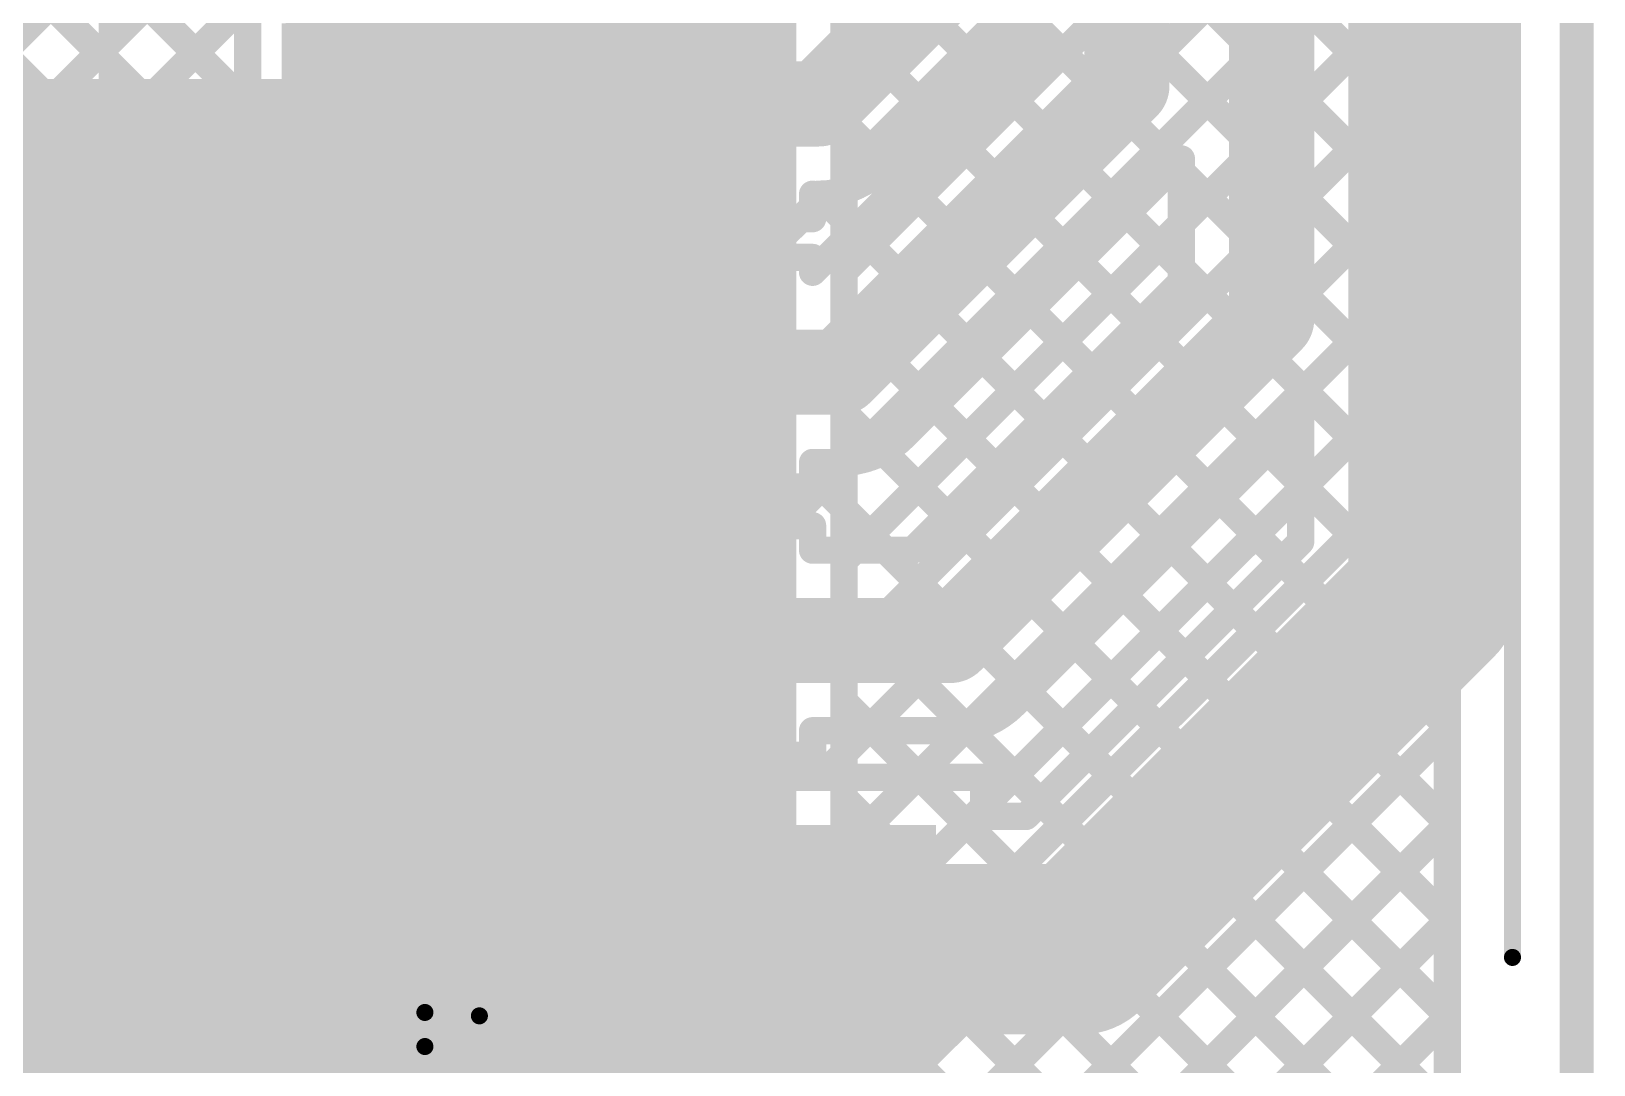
# Model space of a CAD drawing. Header units: millimetres. Extents: x 0.84 to 4.46, y 0.99 to 2.92.
# Drawn here: x 3.9965 to 4.455, y 1.2586 to 1.562 of the extents above; entities that cross this region are included whole.
import ezdxf

# ---------------------------------------------------------------- set-up
doc = ezdxf.new("R2010")
doc.units = ezdxf.units.MM
doc.header["$MEASUREMENT"] = 0
for name, color, linetype in [('BottomLayer', 5, 'Continuous'), ('Mechanical2', 216, 'Continuous'), ('TopLayer', 1, 'Continuous'), ('TopOverlay', 2, 'Continuous'), ('TopPaste', 8, 'Continuous'), ('TopSolder', 216, 'Continuous')]:
    doc.layers.add(name, color=color, linetype=linetype)

# ---------------------------------------------------------------- blocks, each defined once
blk = doc.blocks.new('ESP8285_1')
at = {"layer": 'TopOverlay', "const_width": 0.005}
blk.add_lwpolyline([(-0.16154, 1.61823), (-0.16154, -0.055)], dxfattribs=at)
blk = doc.blocks.new('0220164_162121_34')
at = {"layer": 'TopLayer'}
for points in [[(-0.61024, 0.04823), (-0.57087, 0.04823), (-0.61024, 0.18602), (-0.57087, 0.18602)], [(-0.5315, 0.04823), (-0.49213, 0.04823), (-0.5315, 0.18602), (-0.49213, 0.18602)], [(-0.45276, 0.04823), (-0.41339, 0.04823), (-0.45276, 0.18602), (-0.41339, 0.18602)], [(-0.37402, 0.04823), (-0.33465, 0.04823), (-0.37402, 0.18602), (-0.33465, 0.18602)]]:
    blk.add_solid(points, dxfattribs=at)
at = {"layer": 'TopOverlay'}
for points, const_width in [([(-0.621, 0.148, 1), (-0.631, 0.148, 1)], 0.005), ([(-0.63225, 0.148, 1), (-0.62975, 0.148, 1)], 0.0025), ([(-0.62225, 0.148, 1), (-0.61975, 0.148, 1)], 0.0025), ([(-0.62325, 0.132, 1), (-0.62075, 0.132, 1)], 0.0025), ([(-0.6061, -0.17115, 1), (-0.6036, -0.17115, 1)], 0.0025)]:
    blk.add_lwpolyline(points, format="xyb", close=True, dxfattribs=dict(at, const_width=const_width))
at = {"layer": 'TopOverlay', "const_width": 0.005}
for points in [[(-0.70866, 0.132), (-0.622, 0.132)], [(-0.60485, -0.17115), (0, -0.17115)]]:
    blk.add_lwpolyline(points, dxfattribs=at)
at = {"layer": 'TopPaste'}
for points in [[(-0.61024, 0.04823), (-0.57087, 0.04823), (-0.61024, 0.18602), (-0.57087, 0.18602)], [(-0.5315, 0.04823), (-0.49213, 0.04823), (-0.5315, 0.18602), (-0.49213, 0.18602)], [(-0.45276, 0.04823), (-0.41339, 0.04823), (-0.45276, 0.18602), (-0.41339, 0.18602)], [(-0.37402, 0.04823), (-0.33465, 0.04823), (-0.37402, 0.18602), (-0.33465, 0.18602)]]:
    blk.add_solid(points, dxfattribs=at)
at = {"layer": 'TopSolder'}
for points in [[(-0.61424, 0.04423), (-0.56687, 0.04423), (-0.61424, 0.19002), (-0.56687, 0.19002)], [(-0.5355, 0.04423), (-0.48813, 0.04423), (-0.5355, 0.19002), (-0.48813, 0.19002)], [(-0.45676, 0.04423), (-0.40939, 0.04423), (-0.45676, 0.19002), (-0.40939, 0.19002)], [(-0.37802, 0.04423), (-0.33065, 0.04423), (-0.37802, 0.19002), (-0.33065, 0.19002)]]:
    blk.add_solid(points, dxfattribs=at)

msp = doc.modelspace()

# ---------------------------------------------------------------- linework, layer by layer
at = {"layer": 'BottomLayer', "const_width": 0.008}
for points in [[(4.412, 1.13043), (4.412, 2.66057)], [(4.235, 1.191), (4.235, 1.97453)], [(4.235, 1.73298), (4.412, 1.55598)], [(4.235, 1.54799), (4.412, 1.72499)], [(4.235, 1.7047), (4.412, 1.5277)], [(4.235, 1.51971), (4.412, 1.69671)], [(4.235, 1.67641), (4.412, 1.49941)], [(4.235, 1.49142), (4.412, 1.66842)], [(4.235, 1.64813), (4.412, 1.47113)], [(4.235, 1.46314), (4.412, 1.64014)], [(4.235, 1.61984), (4.412, 1.44284)], [(4.235, 1.43485), (4.412, 1.61185)], [(4.235, 1.59156), (4.412, 1.41456)], [(4.235, 1.40657), (4.412, 1.58357)], [(4.235, 1.56328), (4.412, 1.38628)], [(4.235, 1.37829), (4.412, 1.55529)], [(4.235, 1.53499), (4.412, 1.35799)], [(4.235, 1.35), (4.412, 1.527)], [(4.235, 1.50671), (4.412, 1.32971)], [(4.235, 1.32172), (4.412, 1.49872)], [(4.235, 1.47842), (4.412, 1.30142)], [(4.235, 1.29343), (4.412, 1.47043)], [(4.235, 1.45014), (4.412, 1.27314)], [(4.235, 1.26515), (4.412, 1.44215)], [(4.235, 1.42185), (4.412, 1.24485)], [(4.235, 1.23686), (4.412, 1.41386)], [(4.235, 1.39357), (4.412, 1.21657)], [(4.235, 1.20858), (4.412, 1.38558)], [(4.235, 1.36529), (4.412, 1.18829)], [(4.236, 1.1813), (4.412, 1.3573)], [(4.235, 1.337), (4.412, 1.16)], [(4.236, 1.15301), (4.412, 1.32901)], [(4.235, 1.30872), (4.412, 1.13172)], [(4.236, 1.12473), (4.412, 1.30073)], [(4.235, 1.28043), (4.37696, 1.13847)], [(4.236, 1.09644), (4.412, 1.27244)]]:
    msp.add_lwpolyline(points, dxfattribs=at)
at = {"layer": 'BottomLayer', "const_width": 0.004}
for points in [[(4.233, 1.56328, 1), (4.237, 1.56328, 1)], [(4.41, 1.55598, 1), (4.414, 1.55598, 1)], [(4.41, 1.55529, 1), (4.414, 1.55529, 1)], [(4.233, 1.54799, 1), (4.237, 1.54799, 1)], [(4.233, 1.53499, 1), (4.237, 1.53499, 1)], [(4.41, 1.5277, 1), (4.414, 1.5277, 1)], [(4.41, 1.527, 1), (4.414, 1.527, 1)], [(4.233, 1.51971, 1), (4.237, 1.51971, 1)], [(4.233, 1.50671, 1), (4.237, 1.50671, 1)], [(4.41, 1.49941, 1), (4.414, 1.49941, 1)], [(4.41, 1.49872, 1), (4.414, 1.49872, 1)], [(4.233, 1.49142, 1), (4.237, 1.49142, 1)], [(4.233, 1.47842, 1), (4.237, 1.47842, 1)], [(4.41, 1.47113, 1), (4.414, 1.47113, 1)], [(4.41, 1.47043, 1), (4.414, 1.47043, 1)], [(4.233, 1.46314, 1), (4.237, 1.46314, 1)], [(4.233, 1.45014, 1), (4.237, 1.45014, 1)], [(4.41, 1.44284, 1), (4.414, 1.44284, 1)], [(4.41, 1.44215, 1), (4.414, 1.44215, 1)], [(4.233, 1.43485, 1), (4.237, 1.43485, 1)], [(4.233, 1.42185, 1), (4.237, 1.42185, 1)], [(4.41, 1.41456, 1), (4.414, 1.41456, 1)], [(4.41, 1.41386, 1), (4.414, 1.41386, 1)], [(4.233, 1.40657, 1), (4.237, 1.40657, 1)], [(4.233, 1.39357, 1), (4.237, 1.39357, 1)], [(4.41, 1.38628, 1), (4.414, 1.38628, 1)], [(4.41, 1.38558, 1), (4.414, 1.38558, 1)], [(4.233, 1.37829, 1), (4.237, 1.37829, 1)], [(4.233, 1.36529, 1), (4.237, 1.36529, 1)], [(4.41, 1.35799, 1), (4.414, 1.35799, 1)], [(4.41, 1.3573, 1), (4.414, 1.3573, 1)], [(4.233, 1.35, 1), (4.237, 1.35, 1)], [(4.233, 1.337, 1), (4.237, 1.337, 1)], [(4.41, 1.32971, 1), (4.414, 1.32971, 1)], [(4.41, 1.32901, 1), (4.414, 1.32901, 1)], [(4.233, 1.32172, 1), (4.237, 1.32172, 1)], [(4.233, 1.30872, 1), (4.237, 1.30872, 1)], [(4.41, 1.30142, 1), (4.414, 1.30142, 1)], [(4.41, 1.30073, 1), (4.414, 1.30073, 1)], [(4.233, 1.29343, 1), (4.237, 1.29343, 1)], [(4.233, 1.28043, 1), (4.237, 1.28043, 1)], [(4.41, 1.27314, 1), (4.414, 1.27314, 1)], [(4.41, 1.27244, 1), (4.414, 1.27244, 1)], [(4.233, 1.26515, 1), (4.237, 1.26515, 1)]]:
    msp.add_lwpolyline(points, format="xyb", close=True, dxfattribs=at)
at = {"layer": 'BottomLayer'}
for points in [[(4.07119, 1.036), (4.221, 1.036), (4.07119, 1.96053), (4.221, 1.96053)], [(3.749, 1.086), (4.145, 1.086), (3.749, 1.548), (4.145, 1.548)]]:
    msp.add_solid(points, dxfattribs=at)
at = {"layer": 'Mechanical2', "const_width": 0.01}
msp.add_lwpolyline([(4.45, 2.795), (4.45, 0.995)], dxfattribs=at)
at = {"layer": 'TopLayer'}
for points, const_width in [([(4.408, 1.396), (4.408, 2.375)], 0.05), ([(4.3605, 1.4775), (4.3605, 2.3215)], 0.025), ([(4.318, 1.546), (4.318, 2.249)], 0.025), ([(3.83558, 1.73642), (4.05998, 1.51203)], 0.008), ([(3.82144, 1.72228), (4.05998, 1.48374)], 0.008), ([(3.80729, 1.70814), (4.05998, 1.45546)], 0.008), ([(3.79315, 1.694), (4.02015, 1.467)], 0.008), ([(4.22767, 1.54067), (4.283, 1.596)], 0.025), ([(3.89945, 1.467), (4.00962, 1.57717)], 0.008), ([(3.92773, 1.467), (4.03816, 1.57743)], 0.008), ([(4.02525, 1.57503), (4.05998, 1.54031)], 0.008), ([(4.05998, 1.50698), (4.05998, 1.57435)], 0.008), ([(3.95602, 1.467), (4.05998, 1.57096)], 0.008), ([(4.24644, 1.52196), (4.2915, 1.56702)], 0.008), ([(4.2915, 1.55698), (4.2915, 1.56702)], 0.008), ([(4.22577, 1.49125), (4.2915, 1.55698)], 0.008), ([(4.23393, 1.46193), (4.318, 1.546)], 0.025), ([(4.27552, 1.55104), (4.28054, 1.54602)], 0.008), ([(4.14287, 1.54067), (4.22767, 1.54067)], 0.025), ([(3.9843, 1.467), (4.05998, 1.54267)], 0.008), ([(4.26138, 1.5369), (4.2664, 1.53188)], 0.008), ([(4.2527, 1.44322), (4.334, 1.52452)], 0.008), ([(4.334, 1.48848), (4.334, 1.52452)], 0.008), ([(4.24723, 1.52276), (4.25226, 1.51773)], 0.008), ([(4.01259, 1.467), (4.05998, 1.51439)], 0.008), ([(4.22577, 1.51048), (4.22953, 1.51423)], 0.008), ([(4.22577, 1.50698), (4.22577, 1.51417)], 0.008), ([(4.22754, 1.51417), (4.23812, 1.50359)], 0.008), ([(4.05998, 1.51203), (4.06502, 1.50698)], 0.008), ([(4.22228, 1.50698), (4.22577, 1.51048)], 0.008), ([(4.05998, 1.50698), (4.22577, 1.50698)], 0.008), ([(4.06502, 1.50698), (4.07639, 1.49561)], 0.008), ([(4.06949, 1.49561), (4.08086, 1.50698)], 0.008), ([(4.0933, 1.50698), (4.10467, 1.49561)], 0.008), ([(4.09777, 1.49561), (4.10914, 1.50698)], 0.008), ([(4.12159, 1.50698), (4.13296, 1.49561)], 0.008), ([(4.12605, 1.49561), (4.13742, 1.50698)], 0.008), ([(4.14987, 1.50698), (4.16124, 1.49561)], 0.008), ([(4.15434, 1.49561), (4.16571, 1.50698)], 0.008), ([(4.17815, 1.50698), (4.18952, 1.49561)], 0.008), ([(4.18262, 1.49561), (4.19399, 1.50698)], 0.008), ([(4.20644, 1.50698), (4.21781, 1.49561)], 0.008), ([(4.21091, 1.49561), (4.22228, 1.50698)], 0.008), ([(4.23812, 1.40969), (4.334, 1.50557)], 0.008), ([(4.31802, 1.50854), (4.334, 1.49256)], 0.008), ([(4.05998, 1.49561), (4.22577, 1.49561)], 0.008), ([(4.05998, 1.42824), (4.05998, 1.49561)], 0.008), ([(4.22577, 1.49125), (4.22577, 1.49561)], 0.008), ([(4.30388, 1.4944), (4.3219, 1.47638)], 0.008), ([(4.25521, 1.40969), (4.334, 1.48848)], 0.008), ([(4.04087, 1.467), (4.05998, 1.48611)], 0.008), ([(4.26619, 1.38319), (4.3605, 1.4775)], 0.025), ([(4.28973, 1.48026), (4.30776, 1.46223)], 0.008), ([(4.14287, 1.46193), (4.23393, 1.46193)], 0.025), ([(3.21401, 1.467), (4.047, 1.467)], 0.008), ([(4.047, 1.343), (4.047, 1.467)], 0.008), ([(4.27559, 1.46612), (4.29362, 1.44809)], 0.008), ([(4.047, 1.44484), (4.05998, 1.45782)], 0.008), ([(4.26145, 1.45197), (4.27947, 1.43395)], 0.008), ([(4.28496, 1.36448), (4.369, 1.44852)], 0.008), ([(4.369, 1.41215), (4.369, 1.44852)], 0.008), ([(4.047, 1.44015), (4.07027, 1.41687)], 0.008), ([(4.24652, 1.43861), (4.26533, 1.41981)], 0.008), ([(4.35938, 1.4389), (4.369, 1.42928)], 0.008), ([(4.21702, 1.41687), (4.23563, 1.43548)], 0.008), ([(4.22577, 1.43543), (4.23393, 1.43543)], 0.008), ([(4.22577, 1.42824), (4.22577, 1.43543)], 0.008), ([(4.047, 1.41656), (4.05998, 1.42954)], 0.008), ([(4.05998, 1.42824), (4.22577, 1.42824)], 0.008), ([(4.0756, 1.41687), (4.08697, 1.42824)], 0.008), ([(4.08719, 1.42824), (4.09856, 1.41687)], 0.008), ([(4.10388, 1.41687), (4.11525, 1.42824)], 0.008), ([(4.11547, 1.42824), (4.12684, 1.41687)], 0.008), ([(4.13217, 1.41687), (4.14354, 1.42824)], 0.008), ([(4.14376, 1.42824), (4.15513, 1.41687)], 0.008), ([(4.16045, 1.41687), (4.17182, 1.42824)], 0.008), ([(4.17204, 1.42824), (4.18341, 1.41687)], 0.008), ([(4.18874, 1.41687), (4.20011, 1.42824)], 0.008), ([(4.20033, 1.42824), (4.2117, 1.41687)], 0.008), ([(4.22577, 1.43108), (4.24717, 1.40969)], 0.008), ([(4.276, 1.33443), (4.369, 1.42743)], 0.008), ([(4.34523, 1.42476), (4.36342, 1.40657)], 0.008), ([(4.05998, 1.41687), (4.22577, 1.41687)], 0.008), ([(4.05998, 1.3495), (4.05998, 1.41687)], 0.008), ([(4.22577, 1.40969), (4.22577, 1.41687)], 0.008), ([(4.30453, 1.29253), (4.408, 1.396)], 0.05), ([(4.047, 1.41186), (4.05998, 1.39889)], 0.008), ([(4.22577, 1.40969), (4.25521, 1.40969)], 0.008), ([(4.28838, 1.33153), (4.369, 1.41215)], 0.008), ([(4.33109, 1.41062), (4.34928, 1.39243)], 0.008), ([(4.047, 1.38828), (4.05998, 1.40125)], 0.008), ([(4.31695, 1.39647), (4.33513, 1.37829)], 0.008), ([(4.14287, 1.38319), (4.26619, 1.38319)], 0.025), ([(4.047, 1.38358), (4.05998, 1.3706)], 0.008), ([(4.30281, 1.38233), (4.32099, 1.36415)], 0.008), ([(4.047, 1.35999), (4.05998, 1.37297)], 0.008), ([(4.28867, 1.36819), (4.30685, 1.35)], 0.008), ([(4.047, 1.3553), (4.0593, 1.343)], 0.008), ([(4.22577, 1.35669), (4.26619, 1.35669)], 0.008), ([(4.22577, 1.3495), (4.22577, 1.35669)], 0.008), ([(4.228, 1.343), (4.24169, 1.35669)], 0.008), ([(4.2436, 1.35669), (4.25729, 1.343)], 0.008), ([(4.25628, 1.343), (4.27029, 1.35701)], 0.008), ([(4.27137, 1.3572), (4.29271, 1.33586)], 0.008), ([(4.05829, 1.343), (4.0648, 1.3495)], 0.008), ([(4.05998, 1.3495), (4.22577, 1.3495)], 0.008), ([(4.08108, 1.3495), (4.08758, 1.343)], 0.008), ([(4.08658, 1.343), (4.09308, 1.3495)], 0.008), ([(4.10936, 1.3495), (4.11586, 1.343)], 0.008), ([(4.11486, 1.343), (4.12137, 1.3495)], 0.008), ([(4.13764, 1.3495), (4.14415, 1.343)], 0.008), ([(4.14315, 1.343), (4.14965, 1.3495)], 0.008), ([(4.16593, 1.3495), (4.17243, 1.343)], 0.008), ([(4.17143, 1.343), (4.17793, 1.3495)], 0.008), ([(4.19421, 1.3495), (4.20072, 1.343)], 0.008), ([(4.19971, 1.343), (4.20622, 1.3495)], 0.008), ([(4.2225, 1.3495), (4.229, 1.343)], 0.008), ([(4.047, 1.343), (4.276, 1.343)], 0.008), ([(4.276, 1.33153), (4.276, 1.343)], 0.008), ([(4.276, 1.33153), (4.28838, 1.33153)], 0.008), ([(4.051, 1.167), (4.17653, 1.29253)], 0.05), ([(4.17653, 1.29253), (4.30453, 1.29253)], 0.05)]:
    msp.add_lwpolyline(points, dxfattribs=dict(at, const_width=const_width))
for points, const_width in [([(4.2895, 1.55698, 1), (4.2935, 1.55698, 1)], 0.004), ([(4.2895, 1.55698, 1), (4.2935, 1.55698, 1)], 0.004), ([(4.27352, 1.55104, 1), (4.27752, 1.55104, 1)], 0.004), ([(4.31175, 1.546, 1), (4.32425, 1.546, 1)], 0.0125), ([(4.31175, 1.546, 1), (4.32425, 1.546, 1)], 0.0125), ([(4.13662, 1.54067, 1), (4.14912, 1.54067, 1)], 0.0125), ([(4.22142, 1.54067, 1), (4.23392, 1.54067, 1)], 0.0125), ([(4.22142, 1.54067, 1), (4.23392, 1.54067, 1)], 0.0125), ([(4.27854, 1.54602, 1), (4.28254, 1.54602, 1)], 0.004), ([(4.05798, 1.54267, 1), (4.06198, 1.54267, 1)], 0.004), ([(4.05798, 1.54031, 1), (4.06198, 1.54031, 1)], 0.004), ([(4.25938, 1.5369, 1), (4.26338, 1.5369, 1)], 0.004), ([(4.2644, 1.53188, 1), (4.2684, 1.53188, 1)], 0.004), ([(4.332, 1.52452, 1), (4.336, 1.52452, 1)], 0.004), ([(4.332, 1.52452, 1), (4.336, 1.52452, 1)], 0.004), ([(4.24441, 1.52193, 1), (4.24841, 1.52193, 1)], 0.004), ([(4.24444, 1.52196, 1), (4.24844, 1.52196, 1)], 0.004), ([(4.24444, 1.52196, 1), (4.24844, 1.52196, 1)], 0.004), ([(4.24523, 1.52276, 1), (4.24923, 1.52276, 1)], 0.004), ([(4.05798, 1.51439, 1), (4.06198, 1.51439, 1)], 0.004), ([(4.22377, 1.51417, 1), (4.22777, 1.51417, 1)], 0.004), ([(4.22554, 1.51417, 1), (4.22954, 1.51417, 1)], 0.004), ([(4.22567, 1.51417, 1), (4.22967, 1.51417, 1)], 0.004), ([(4.22567, 1.51417, 1), (4.22967, 1.51417, 1)], 0.004), ([(4.22753, 1.51423, 1), (4.23153, 1.51423, 1)], 0.004), ([(4.25026, 1.51773, 1), (4.25426, 1.51773, 1)], 0.004), ([(4.05798, 1.51203, 1), (4.06198, 1.51203, 1)], 0.004), ([(4.05798, 1.51203, 1), (4.06198, 1.51203, 1)], 0.004), ([(4.22377, 1.51048, 1), (4.22777, 1.51048, 1)], 0.004), ([(4.22377, 1.51048, 1), (4.22777, 1.51048, 1)], 0.004), ([(4.05798, 1.50698, 1), (4.06198, 1.50698, 1)], 0.004), ([(4.05798, 1.50698, 1), (4.06198, 1.50698, 1)], 0.004), ([(4.06302, 1.50698, 1), (4.06702, 1.50698, 1)], 0.004), ([(4.06302, 1.50698, 1), (4.06702, 1.50698, 1)], 0.004), ([(4.07886, 1.50698, 1), (4.08286, 1.50698, 1)], 0.004), ([(4.0913, 1.50698, 1), (4.0953, 1.50698, 1)], 0.004), ([(4.10714, 1.50698, 1), (4.11114, 1.50698, 1)], 0.004), ([(4.11959, 1.50698, 1), (4.12359, 1.50698, 1)], 0.004), ([(4.13542, 1.50698, 1), (4.13942, 1.50698, 1)], 0.004), ([(4.14787, 1.50698, 1), (4.15187, 1.50698, 1)], 0.004), ([(4.16371, 1.50698, 1), (4.16771, 1.50698, 1)], 0.004), ([(4.17615, 1.50698, 1), (4.18015, 1.50698, 1)], 0.004), ([(4.19199, 1.50698, 1), (4.19599, 1.50698, 1)], 0.004), ([(4.20444, 1.50698, 1), (4.20844, 1.50698, 1)], 0.004), ([(4.22028, 1.50698, 1), (4.22428, 1.50698, 1)], 0.004), ([(4.22028, 1.50698, 1), (4.22428, 1.50698, 1)], 0.004), ([(4.22377, 1.50698, 1), (4.22777, 1.50698, 1)], 0.004), ([(4.22377, 1.50698, 1), (4.22777, 1.50698, 1)], 0.004), ([(4.31602, 1.50854, 1), (4.32002, 1.50854, 1)], 0.004), ([(4.332, 1.50557, 1), (4.336, 1.50557, 1)], 0.004), ([(4.23612, 1.50359, 1), (4.24012, 1.50359, 1)], 0.004), ([(4.05798, 1.49561, 1), (4.06198, 1.49561, 1)], 0.004), ([(4.05798, 1.49561, 1), (4.06198, 1.49561, 1)], 0.004), ([(4.06749, 1.49561, 1), (4.07149, 1.49561, 1)], 0.004), ([(4.07439, 1.49561, 1), (4.07839, 1.49561, 1)], 0.004), ([(4.09577, 1.49561, 1), (4.09977, 1.49561, 1)], 0.004), ([(4.10267, 1.49561, 1), (4.10667, 1.49561, 1)], 0.004), ([(4.12405, 1.49561, 1), (4.12805, 1.49561, 1)], 0.004), ([(4.13096, 1.49561, 1), (4.13496, 1.49561, 1)], 0.004), ([(4.15234, 1.49561, 1), (4.15634, 1.49561, 1)], 0.004), ([(4.15924, 1.49561, 1), (4.16324, 1.49561, 1)], 0.004), ([(4.18062, 1.49561, 1), (4.18462, 1.49561, 1)], 0.004), ([(4.18752, 1.49561, 1), (4.19152, 1.49561, 1)], 0.004), ([(4.20891, 1.49561, 1), (4.21291, 1.49561, 1)], 0.004), ([(4.21581, 1.49561, 1), (4.21981, 1.49561, 1)], 0.004), ([(4.22377, 1.49561, 1), (4.22777, 1.49561, 1)], 0.004), ([(4.22377, 1.49561, 1), (4.22777, 1.49561, 1)], 0.004), ([(4.22377, 1.49125, 1), (4.22777, 1.49125, 1)], 0.004), ([(4.22377, 1.49125, 1), (4.22777, 1.49125, 1)], 0.004), ([(4.30188, 1.4944, 1), (4.30588, 1.4944, 1)], 0.004), ([(4.332, 1.49256, 1), (4.336, 1.49256, 1)], 0.004), ([(4.332, 1.48848, 1), (4.336, 1.48848, 1)], 0.004), ([(4.332, 1.48848, 1), (4.336, 1.48848, 1)], 0.004), ([(4.05798, 1.48611, 1), (4.06198, 1.48611, 1)], 0.004), ([(4.05798, 1.48374, 1), (4.06198, 1.48374, 1)], 0.004), ([(4.35425, 1.4775, 1), (4.36675, 1.4775, 1)], 0.0125), ([(4.35425, 1.4775, 1), (4.36675, 1.4775, 1)], 0.0125), ([(4.28773, 1.48026, 1), (4.29173, 1.48026, 1)], 0.004), ([(4.3199, 1.47638, 1), (4.3239, 1.47638, 1)], 0.004), ([(4.13662, 1.46193, 1), (4.14912, 1.46193, 1)], 0.0125), ([(4.22768, 1.46193, 1), (4.24018, 1.46193, 1)], 0.0125), ([(4.22768, 1.46193, 1), (4.24018, 1.46193, 1)], 0.0125), ([(4.01059, 1.467, 1), (4.01459, 1.467, 1)], 0.004), ([(4.01815, 1.467, 1), (4.02215, 1.467, 1)], 0.004), ([(4.03887, 1.467, 1), (4.04287, 1.467, 1)], 0.004), ([(4.045, 1.467, 1), (4.049, 1.467, 1)], 0.004), ([(4.045, 1.467, 1), (4.049, 1.467, 1)], 0.004), ([(4.27359, 1.46612, 1), (4.27759, 1.46612, 1)], 0.004), ([(4.30576, 1.46223, 1), (4.30976, 1.46223, 1)], 0.004), ([(4.05798, 1.45782, 1), (4.06198, 1.45782, 1)], 0.004), ([(4.05798, 1.45546, 1), (4.06198, 1.45546, 1)], 0.004), ([(4.25945, 1.45197, 1), (4.26345, 1.45197, 1)], 0.004), ([(4.29162, 1.44809, 1), (4.29562, 1.44809, 1)], 0.004), ([(4.367, 1.44852, 1), (4.371, 1.44852, 1)], 0.004), ([(4.367, 1.44852, 1), (4.371, 1.44852, 1)], 0.004), ([(4.045, 1.44484, 1), (4.049, 1.44484, 1)], 0.004), ([(4.25067, 1.44319, 1), (4.25467, 1.44319, 1)], 0.004), ([(4.2507, 1.44322, 1), (4.2547, 1.44322, 1)], 0.004), ([(4.2507, 1.44322, 1), (4.2547, 1.44322, 1)], 0.004), ([(4.045, 1.44015, 1), (4.049, 1.44015, 1)], 0.004), ([(4.24452, 1.43861, 1), (4.24852, 1.43861, 1)], 0.004), ([(4.35738, 1.4389, 1), (4.36138, 1.4389, 1)], 0.004), ([(4.22377, 1.43543, 1), (4.22777, 1.43543, 1)], 0.004), ([(4.22377, 1.43543, 1), (4.22777, 1.43543, 1)], 0.004), ([(4.23193, 1.43543, 1), (4.23593, 1.43543, 1)], 0.004), ([(4.23193, 1.43543, 1), (4.23593, 1.43543, 1)], 0.004), ([(4.23193, 1.43543, 1), (4.23593, 1.43543, 1)], 0.004), ([(4.23363, 1.43548, 1), (4.23763, 1.43548, 1)], 0.004), ([(4.27747, 1.43395, 1), (4.28147, 1.43395, 1)], 0.004), ([(4.05798, 1.42954, 1), (4.06198, 1.42954, 1)], 0.004), ([(4.05798, 1.42824, 1), (4.06198, 1.42824, 1)], 0.004), ([(4.05798, 1.42824, 1), (4.06198, 1.42824, 1)], 0.004), ([(4.08497, 1.42824, 1), (4.08897, 1.42824, 1)], 0.004), ([(4.08519, 1.42824, 1), (4.08919, 1.42824, 1)], 0.004), ([(4.11325, 1.42824, 1), (4.11725, 1.42824, 1)], 0.004), ([(4.11347, 1.42824, 1), (4.11747, 1.42824, 1)], 0.004), ([(4.14154, 1.42824, 1), (4.14554, 1.42824, 1)], 0.004), ([(4.14176, 1.42824, 1), (4.14576, 1.42824, 1)], 0.004), ([(4.16982, 1.42824, 1), (4.17382, 1.42824, 1)], 0.004), ([(4.17004, 1.42824, 1), (4.17404, 1.42824, 1)], 0.004), ([(4.19811, 1.42824, 1), (4.20211, 1.42824, 1)], 0.004), ([(4.19833, 1.42824, 1), (4.20233, 1.42824, 1)], 0.004), ([(4.22377, 1.43108, 1), (4.22777, 1.43108, 1)], 0.004), ([(4.22377, 1.42824, 1), (4.22777, 1.42824, 1)], 0.004), ([(4.22377, 1.42824, 1), (4.22777, 1.42824, 1)], 0.004), ([(4.367, 1.42928, 1), (4.371, 1.42928, 1)], 0.004), ([(4.367, 1.42743, 1), (4.371, 1.42743, 1)], 0.004), ([(4.34323, 1.42476, 1), (4.34723, 1.42476, 1)], 0.004), ([(4.26333, 1.41981, 1), (4.26733, 1.41981, 1)], 0.004), ([(4.045, 1.41656, 1), (4.049, 1.41656, 1)], 0.004), ([(4.05798, 1.41687, 1), (4.06198, 1.41687, 1)], 0.004), ([(4.05798, 1.41687, 1), (4.06198, 1.41687, 1)], 0.004), ([(4.06827, 1.41687, 1), (4.07227, 1.41687, 1)], 0.004), ([(4.0736, 1.41687, 1), (4.0776, 1.41687, 1)], 0.004), ([(4.09656, 1.41687, 1), (4.10056, 1.41687, 1)], 0.004), ([(4.10188, 1.41687, 1), (4.10588, 1.41687, 1)], 0.004), ([(4.12484, 1.41687, 1), (4.12884, 1.41687, 1)], 0.004), ([(4.13017, 1.41687, 1), (4.13417, 1.41687, 1)], 0.004), ([(4.15313, 1.41687, 1), (4.15713, 1.41687, 1)], 0.004), ([(4.15845, 1.41687, 1), (4.16245, 1.41687, 1)], 0.004), ([(4.18141, 1.41687, 1), (4.18541, 1.41687, 1)], 0.004), ([(4.18674, 1.41687, 1), (4.19074, 1.41687, 1)], 0.004), ([(4.2097, 1.41687, 1), (4.2137, 1.41687, 1)], 0.004), ([(4.21502, 1.41687, 1), (4.21902, 1.41687, 1)], 0.004), ([(4.22377, 1.41687, 1), (4.22777, 1.41687, 1)], 0.004), ([(4.22377, 1.41687, 1), (4.22777, 1.41687, 1)], 0.004), ([(4.3955, 1.396, 1), (4.4205, 1.396, 1)], 0.025), ([(4.3955, 1.396, 1), (4.4205, 1.396, 1)], 0.025), ([(4.045, 1.41186, 1), (4.049, 1.41186, 1)], 0.004), ([(4.22377, 1.40969, 1), (4.22777, 1.40969, 1)], 0.004), ([(4.22377, 1.40969, 1), (4.22777, 1.40969, 1)], 0.004), ([(4.23612, 1.40969, 1), (4.24012, 1.40969, 1)], 0.004), ([(4.24517, 1.40969, 1), (4.24917, 1.40969, 1)], 0.004), ([(4.25321, 1.40969, 1), (4.25721, 1.40969, 1)], 0.004), ([(4.25321, 1.40969, 1), (4.25721, 1.40969, 1)], 0.004), ([(4.32909, 1.41062, 1), (4.33309, 1.41062, 1)], 0.004), ([(4.367, 1.41215, 1), (4.371, 1.41215, 1)], 0.004), ([(4.367, 1.41215, 1), (4.371, 1.41215, 1)], 0.004), ([(4.36142, 1.40657, 1), (4.36542, 1.40657, 1)], 0.004), ([(4.05798, 1.40125, 1), (4.06198, 1.40125, 1)], 0.004), ([(4.05798, 1.39889, 1), (4.06198, 1.39889, 1)], 0.004), ([(4.31495, 1.39647, 1), (4.31895, 1.39647, 1)], 0.004), ([(4.13662, 1.38319, 1), (4.14912, 1.38319, 1)], 0.0125), ([(4.25994, 1.38319, 1), (4.27244, 1.38319, 1)], 0.0125), ([(4.25994, 1.38319, 1), (4.27244, 1.38319, 1)], 0.0125), ([(4.34728, 1.39243, 1), (4.35128, 1.39243, 1)], 0.004), ([(4.045, 1.38828, 1), (4.049, 1.38828, 1)], 0.004), ([(4.045, 1.38358, 1), (4.049, 1.38358, 1)], 0.004), ([(4.30081, 1.38233, 1), (4.30481, 1.38233, 1)], 0.004), ([(4.33313, 1.37829, 1), (4.33713, 1.37829, 1)], 0.004), ([(4.05798, 1.37297, 1), (4.06198, 1.37297, 1)], 0.004), ([(4.05798, 1.3706, 1), (4.06198, 1.3706, 1)], 0.004), ([(4.28667, 1.36819, 1), (4.29067, 1.36819, 1)], 0.004), ([(4.28293, 1.36445, 1), (4.28693, 1.36445, 1)], 0.004), ([(4.28296, 1.36448, 1), (4.28696, 1.36448, 1)], 0.004), ([(4.28296, 1.36448, 1), (4.28696, 1.36448, 1)], 0.004), ([(4.31899, 1.36415, 1), (4.32299, 1.36415, 1)], 0.004), ([(4.045, 1.35999, 1), (4.049, 1.35999, 1)], 0.004), ([(4.045, 1.3553, 1), (4.049, 1.3553, 1)], 0.004), ([(4.22377, 1.35669, 1), (4.22777, 1.35669, 1)], 0.004), ([(4.22377, 1.35669, 1), (4.22777, 1.35669, 1)], 0.004), ([(4.23969, 1.35669, 1), (4.24369, 1.35669, 1)], 0.004), ([(4.2416, 1.35669, 1), (4.2456, 1.35669, 1)], 0.004), ([(4.26419, 1.35669, 1), (4.26819, 1.35669, 1)], 0.004), ([(4.26419, 1.35669, 1), (4.26819, 1.35669, 1)], 0.004), ([(4.26419, 1.35669, 1), (4.26819, 1.35669, 1)], 0.004), ([(4.26829, 1.35701, 1), (4.27229, 1.35701, 1)], 0.004), ([(4.26937, 1.3572, 1), (4.27337, 1.3572, 1)], 0.004), ([(4.05798, 1.3495, 1), (4.06198, 1.3495, 1)], 0.004), ([(4.05798, 1.3495, 1), (4.06198, 1.3495, 1)], 0.004), ([(4.0628, 1.3495, 1), (4.0668, 1.3495, 1)], 0.004), ([(4.07908, 1.3495, 1), (4.08308, 1.3495, 1)], 0.004), ([(4.09108, 1.3495, 1), (4.09508, 1.3495, 1)], 0.004), ([(4.10736, 1.3495, 1), (4.11136, 1.3495, 1)], 0.004), ([(4.11937, 1.3495, 1), (4.12337, 1.3495, 1)], 0.004), ([(4.13564, 1.3495, 1), (4.13964, 1.3495, 1)], 0.004), ([(4.14765, 1.3495, 1), (4.15165, 1.3495, 1)], 0.004), ([(4.16393, 1.3495, 1), (4.16793, 1.3495, 1)], 0.004), ([(4.17593, 1.3495, 1), (4.17993, 1.3495, 1)], 0.004), ([(4.19221, 1.3495, 1), (4.19621, 1.3495, 1)], 0.004), ([(4.20422, 1.3495, 1), (4.20822, 1.3495, 1)], 0.004), ([(4.2205, 1.3495, 1), (4.2245, 1.3495, 1)], 0.004), ([(4.22377, 1.3495, 1), (4.22777, 1.3495, 1)], 0.004), ([(4.22377, 1.3495, 1), (4.22777, 1.3495, 1)], 0.004), ([(4.30485, 1.35, 1), (4.30885, 1.35, 1)], 0.004), ([(4.045, 1.343, 1), (4.049, 1.343, 1)], 0.004), ([(4.045, 1.343, 1), (4.049, 1.343, 1)], 0.004), ([(4.05629, 1.343, 1), (4.06029, 1.343, 1)], 0.004), ([(4.0573, 1.343, 1), (4.0613, 1.343, 1)], 0.004), ([(4.08458, 1.343, 1), (4.08858, 1.343, 1)], 0.004), ([(4.08558, 1.343, 1), (4.08958, 1.343, 1)], 0.004), ([(4.11286, 1.343, 1), (4.11686, 1.343, 1)], 0.004), ([(4.11386, 1.343, 1), (4.11786, 1.343, 1)], 0.004), ([(4.14115, 1.343, 1), (4.14515, 1.343, 1)], 0.004), ([(4.14215, 1.343, 1), (4.14615, 1.343, 1)], 0.004), ([(4.16943, 1.343, 1), (4.17343, 1.343, 1)], 0.004), ([(4.17043, 1.343, 1), (4.17443, 1.343, 1)], 0.004), ([(4.19771, 1.343, 1), (4.20171, 1.343, 1)], 0.004), ([(4.19872, 1.343, 1), (4.20272, 1.343, 1)], 0.004), ([(4.226, 1.343, 1), (4.23, 1.343, 1)], 0.004), ([(4.227, 1.343, 1), (4.231, 1.343, 1)], 0.004), ([(4.25428, 1.343, 1), (4.25828, 1.343, 1)], 0.004), ([(4.25529, 1.343, 1), (4.25929, 1.343, 1)], 0.004), ([(4.274, 1.343, 1), (4.278, 1.343, 1)], 0.004), ([(4.274, 1.343, 1), (4.278, 1.343, 1)], 0.004), ([(4.29071, 1.33586, 1), (4.29471, 1.33586, 1)], 0.004), ([(4.274, 1.33443, 1), (4.278, 1.33443, 1)], 0.004), ([(4.274, 1.33153, 1), (4.278, 1.33153, 1)], 0.004), ([(4.274, 1.33153, 1), (4.278, 1.33153, 1)], 0.004), ([(4.28638, 1.33153, 1), (4.29038, 1.33153, 1)], 0.004), ([(4.28638, 1.33153, 1), (4.29038, 1.33153, 1)], 0.004), ([(4.16403, 1.29253, 1), (4.18903, 1.29253, 1)], 0.025), ([(4.16403, 1.29253, 1), (4.18903, 1.29253, 1)], 0.025), ([(4.29203, 1.29253, 1), (4.31703, 1.29253, 1)], 0.025), ([(4.29203, 1.29253, 1), (4.31703, 1.29253, 1)], 0.025)]:
    msp.add_lwpolyline(points, format="xyb", close=True, dxfattribs=dict(at, const_width=const_width))
at = {"layer": 'TopLayer', "const_width": 0.008}
for points in [[(4.24644, 1.52196, -0.199375), (4.22767, 1.51417)], [(4.24641, 1.52193, -0.198912), (4.22767, 1.51417)], [(4.2527, 1.44322, -0.199375), (4.23393, 1.43543)], [(4.25267, 1.44319, -0.198912), (4.23393, 1.43543)], [(4.28496, 1.36448, -0.199375), (4.26619, 1.35669)], [(4.28493, 1.36445, -0.198912), (4.26619, 1.35669)]]:
    msp.add_lwpolyline(points, format="xyb", dxfattribs=at)
at = {"layer": 'TopLayer'}
for points in [[(2.822, 1.017), (4.033, 1.017), (2.822, 1.453), (4.033, 1.453)], [(3.84, 1.017), (4.262, 1.017), (3.84, 1.329), (4.262, 1.329)]]:
    msp.add_solid(points, dxfattribs=at)

# ---------------------------------------------------------------- block references
for name, p, rotation in [('ESP8285_1', (3.85721, 2.65917), 180), ('0220164_162121_34', (4.26, 1.895), 90)]:
    msp.add_blockref(name, p, dxfattribs=dict(rotation=rotation))

doc.saveas('drawing.dxf')
